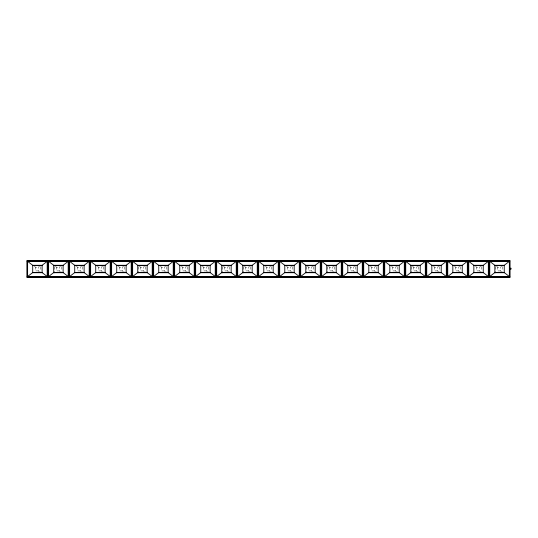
<?xml version="1.0" encoding="UTF-8"?>
<svg xmlns="http://www.w3.org/2000/svg" width="538" height="538" viewBox="0 0 538 538"><rect width="100%" height="100%" fill="white"/><g stroke="black" fill="none" stroke-linecap="round" stroke-linejoin="round"><path stroke-width="0.4" stroke-dasharray="2.69 2.02" d="M39.873 272.544L38.507 270.923L38.507 267.218L39.415 266.128M60.875 272.544L59.516 270.923L59.516 267.218L60.424 266.128M81.884 272.544L80.518 270.923L80.518 267.218L81.433 266.128M102.892 272.544L101.527 270.923L101.527 267.218L102.435 266.128M123.895 272.544L122.536 270.923L122.536 267.218L123.444 266.128M144.904 272.544L143.538 270.923L143.538 267.218L144.453 266.128M165.912 272.544L164.547 270.923L164.547 267.218L165.455 266.128M186.915 272.544L185.556 270.923L185.556 267.218L186.464 266.128M207.924 272.544L206.558 270.923L206.558 267.218L207.466 266.128M228.932 272.544L227.567 270.923L227.567 267.218L228.475 266.128M249.935 272.544L248.576 270.923L248.576 267.218L249.484 266.128M270.944 272.544L269.578 270.923L269.578 267.218L270.486 266.128M291.952 272.544L290.587 270.923L290.587 267.218L291.495 266.128M312.955 272.544L311.596 270.923L311.596 267.218L312.504 266.128M333.964 272.544L332.598 270.923L332.598 267.218L333.506 266.128M354.966 272.544L353.607 270.923L353.607 267.218L354.515 266.128M375.975 272.544L374.616 270.923L374.616 267.218L375.524 266.128M396.983 272.544L395.618 270.923L395.618 267.218L396.526 266.128M417.986 272.544L416.627 270.923L416.627 267.218L417.535 266.128M438.995 272.544L437.629 270.923L437.629 267.218L438.544 266.128M460.003 272.544L458.638 270.923L458.638 267.218L459.546 266.128M481.006 272.544L479.647 270.923L479.647 267.218L480.555 266.128M502.015 272.544L500.649 270.923L500.649 267.218L501.557 266.128M34.499 266.128L35.407 267.218L38.507 267.218M55.501 266.128L56.416 267.218L59.516 267.218M76.51 266.128L77.418 267.218L80.518 267.218M97.519 266.128L98.427 267.218L101.527 267.218M118.521 266.128L119.429 267.218L122.536 267.218M139.53 266.128L140.438 267.218L143.538 267.218M160.539 266.128L161.447 267.218L164.547 267.218M181.541 266.128L182.449 267.218L185.556 267.218M202.55 266.128L203.458 267.218L206.558 267.218M223.559 266.128L224.467 267.218L227.567 267.218M244.561 266.128L245.469 267.218L248.576 267.218M265.57 266.128L266.478 267.218L269.578 267.218M286.579 266.128L287.487 267.218L290.587 267.218M307.581 266.128L308.489 267.218L311.596 267.218M328.59 266.128L329.498 267.218L332.598 267.218M349.592 266.128L350.507 267.218L353.607 267.218M370.601 266.128L371.509 267.218L374.616 267.218M391.61 266.128L392.518 267.218L395.618 267.218M412.612 266.128L413.527 267.218L416.627 267.218M433.621 266.128L434.529 267.218L437.629 267.218M454.63 266.128L455.538 267.218L458.638 267.218M475.632 266.128L476.54 267.218L479.647 267.218M496.641 266.128L497.549 267.218L500.649 267.218M38.507 270.923L35.407 270.923L35.407 267.218M59.516 270.923L56.416 270.923L56.416 267.218M80.518 270.923L77.418 270.923L77.418 267.218M101.527 270.923L98.427 270.923L98.427 267.218M122.536 270.923L119.429 270.923L119.429 267.218M143.538 270.923L140.438 270.923L140.438 267.218M164.547 270.923L161.447 270.923L161.447 267.218M185.556 270.923L182.449 270.923L182.449 267.218M206.558 270.923L203.458 270.923L203.458 267.218M227.567 270.923L224.467 270.923L224.467 267.218M248.576 270.923L245.469 270.923L245.469 267.218M269.578 270.923L266.478 270.923L266.478 267.218M290.587 270.923L287.487 270.923L287.487 267.218M311.596 270.923L308.489 270.923L308.489 267.218M332.598 270.923L329.498 270.923L329.498 267.218M353.607 270.923L350.507 270.923L350.507 267.218M374.616 270.923L371.509 270.923L371.509 267.218M395.618 270.923L392.518 270.923L392.518 267.218M416.627 270.923L413.527 270.923L413.527 267.218M437.629 270.923L434.529 270.923L434.529 267.218M458.638 270.923L455.538 270.923L455.538 267.218M479.647 270.923L476.54 270.923L476.54 267.218M500.649 270.923L497.549 270.923L497.549 267.218M502.472 266.599L502.472 271.482M495.733 266.599L495.733 273.089M481.463 266.599L481.463 271.482M460.454 266.599L460.454 271.482M439.452 266.599L439.452 271.482M418.443 266.599L418.443 271.482M411.704 266.599L411.704 273.089M397.434 266.599L397.434 271.482M376.432 266.599L376.432 271.482M355.423 266.599L355.423 271.482M334.414 266.599L334.414 271.482M327.682 266.599L327.682 273.089M313.412 266.599L313.412 271.482M306.673 266.599L306.673 273.089M292.403 266.599L292.403 271.482M271.394 266.599L271.394 271.482M250.392 266.599L250.392 271.482M243.653 266.599L243.653 273.089M229.383 266.599L229.383 271.482M222.651 266.599L222.651 273.089M208.381 266.599L208.381 271.482M187.372 266.599L187.372 271.482M166.363 266.599L166.363 271.482M145.361 266.599L145.361 271.482M138.622 266.599L138.622 273.089M124.352 266.599L124.352 271.482M103.343 266.599L103.343 271.482M82.341 266.599L82.341 271.482M61.332 266.599L61.332 271.482M54.594 266.599L54.594 273.089M40.323 266.599L40.323 271.482"/><path stroke-width="0.81" d="M27.613 261.354L32.704 265.301L42.099 265.301L47.196 261.354L47.196 276.512L27.613 276.512L27.613 261.354L47.196 261.354M48.615 261.354L53.713 265.301L63.107 265.301L68.198 261.354L68.198 276.512L48.615 276.512L48.615 261.354L68.198 261.354M69.624 261.354L74.721 265.301L84.116 265.301L89.207 261.354L89.207 276.512L69.624 276.512L69.624 261.354L89.207 261.354M90.633 261.354L95.724 265.301L105.118 265.301L110.216 261.354L110.216 276.512L90.633 276.512L90.633 261.354L110.216 261.354M111.635 261.354L116.733 265.301L126.127 265.301L131.218 261.354L131.218 276.512L111.635 276.512L111.635 261.354L131.218 261.354M132.644 261.354L137.741 265.301L147.136 265.301L152.227 261.354L152.227 276.512L132.644 276.512L132.644 261.354L152.227 261.354M153.653 261.354L158.744 265.301L168.138 265.301L173.236 261.354L173.236 276.512L153.653 276.512L153.653 261.354L173.236 261.354M174.655 261.354L179.753 265.301L189.147 265.301L194.238 261.354L194.238 276.512L174.655 276.512L174.655 261.354L194.238 261.354M195.664 261.354L200.761 265.301L210.15 265.301L215.247 261.354L215.247 276.512L195.664 276.512L195.664 261.354L215.247 261.354M216.673 261.354L221.764 265.301L231.158 265.301L236.256 261.354L236.256 276.512L216.673 276.512L216.673 261.354L236.256 261.354M237.675 261.354L242.773 265.301L252.167 265.301L257.258 261.354L257.258 276.512L237.675 276.512L237.675 261.354L257.258 261.354M258.684 261.354L263.775 265.301L273.169 265.301L278.267 261.354L278.267 276.512L258.684 276.512L258.684 261.354L278.267 261.354M279.693 261.354L284.784 265.301L294.178 265.301L299.276 261.354L299.276 276.512L279.693 276.512L279.693 261.354L299.276 261.354M300.695 261.354L305.792 265.301L315.187 265.301L320.278 261.354L320.278 276.512L300.695 276.512L300.695 261.354L320.278 261.354M321.704 261.354L326.795 265.301L336.189 265.301L341.287 261.354L341.287 276.512L321.704 276.512L321.704 261.354L341.287 261.354M342.713 261.354L347.804 265.301L357.198 265.301L362.289 261.354L362.289 276.512L342.713 276.512L342.713 261.354L362.289 261.354M363.715 261.354L368.812 265.301L378.207 265.301L383.298 261.354L383.298 276.512L363.715 276.512L363.715 261.354L383.298 261.354M384.724 261.354L389.815 265.301L399.209 265.301L404.307 261.354L404.307 276.512L384.724 276.512L384.724 261.354L404.307 261.354M405.726 261.354L410.824 265.301L420.218 265.301L425.309 261.354L425.309 276.512L405.726 276.512L405.726 261.354L425.309 261.354M426.735 261.354L431.832 265.301L441.227 265.301L446.318 261.354L446.318 276.512L426.735 276.512L426.735 261.354L446.318 261.354M447.744 261.354L452.835 265.301L462.229 265.301L467.327 261.354L467.327 276.512L447.744 276.512L447.744 261.354L467.327 261.354M468.746 261.354L473.844 265.301L483.238 265.301L488.329 261.354L488.329 276.512L468.746 276.512L468.746 261.354L488.329 261.354M489.755 261.354L494.852 265.301L504.24 265.301L509.338 261.354L509.338 276.512L489.755 276.512L489.755 261.354L509.338 261.354M27.613 276.512L32.704 272.578L42.099 272.578L47.196 276.512M48.615 276.512L53.713 272.578L63.107 272.578L68.198 276.512M69.624 276.512L74.721 272.578L84.116 272.578L89.207 276.512M90.633 276.512L95.724 272.578L105.118 272.578L110.216 276.512M111.635 276.512L116.733 272.578L126.127 272.578L131.218 276.512M132.644 276.512L137.741 272.578L147.136 272.578L152.227 276.512M153.653 276.512L158.744 272.578L168.138 272.578L173.236 276.512M174.655 276.512L179.753 272.578L189.147 272.578L194.238 276.512M195.664 276.512L200.761 272.578L210.15 272.578L215.247 276.512M216.673 276.512L221.764 272.578L231.158 272.578L236.256 276.512M237.675 276.512L242.773 272.578L252.167 272.578L257.258 276.512M258.684 276.512L263.775 272.578L273.169 272.578L278.267 276.512M279.693 276.512L284.784 272.578L294.178 272.578L299.276 276.512M300.695 276.512L305.792 272.578L315.187 272.578L320.278 276.512M321.704 276.512L326.795 272.578L336.189 272.578L341.287 276.512M342.713 276.512L347.804 272.578L357.198 272.578L362.289 276.512M363.715 276.512L368.812 272.578L378.207 272.578L383.298 276.512M384.724 276.512L389.815 272.578L399.209 272.578L404.307 276.512M405.726 276.512L410.824 272.578L420.218 272.578L425.309 276.512M426.735 276.512L431.832 272.578L441.227 272.578L446.318 276.512M447.744 276.512L452.835 272.578L462.229 272.578L467.327 276.512M468.746 276.512L473.844 272.578L483.238 272.578L488.329 276.512M489.755 276.512L494.852 272.578L504.24 272.578L509.338 276.512M510.051 260.802L26.9 260.802L26.9 277.198L510.051 277.198L510.051 260.937L26.9 260.937M32.704 265.429L42.099 265.429M53.713 265.429L63.107 265.429M74.721 265.429L84.116 265.429M95.724 265.429L105.118 265.429M116.733 265.429L126.127 265.429M137.741 265.429L147.136 265.429M158.744 265.429L168.138 265.429M179.753 265.429L189.147 265.429M200.761 265.429L210.15 265.429M221.764 265.429L231.158 265.429M242.773 265.429L252.167 265.429M263.775 265.429L273.169 265.429M284.784 265.429L294.178 265.429M305.792 265.429L315.187 265.429M326.795 265.429L336.189 265.429M347.804 265.429L357.198 265.429M368.812 265.429L378.207 265.429M389.815 265.429L399.209 265.429M410.824 265.429L420.218 265.429M431.832 265.429L441.227 265.429M452.835 265.429L462.229 265.429M473.844 265.429L483.238 265.429M494.852 265.429L504.24 265.429M510.051 268.254L511.1 268.254L511.1 269.067L510.051 269.067M26.9 277.063L510.051 277.063M504.24 265.301L504.24 272.699L494.852 272.699L494.852 265.301M489.042 260.802L489.042 277.198M483.238 265.301L483.238 272.699L473.844 272.699L473.844 265.301M468.04 260.802L468.04 277.198M462.229 265.301L462.229 272.699L452.835 272.699L452.835 265.301M447.031 260.802L447.031 277.198M441.227 265.301L441.227 272.699L431.832 272.699L431.832 265.301M426.022 260.802L426.022 277.198M420.218 265.301L420.218 272.699L410.824 272.699L410.824 265.301M405.02 260.802L405.02 277.198M399.209 265.301L399.209 272.699L389.815 272.699L389.815 265.301M384.011 260.802L384.011 277.198M378.207 265.301L378.207 272.699L368.812 272.699L368.812 265.301M363.002 260.802L363.002 277.198M357.198 265.301L357.198 272.699L347.804 272.699L347.804 265.301M342 260.802L342 277.198M336.189 265.301L336.189 272.699L326.795 272.699L326.795 265.301M320.991 260.802L320.991 277.198M315.187 265.301L315.187 272.699L305.792 272.699L305.792 265.301M299.982 260.802L299.982 277.198M294.178 265.301L294.178 272.699L284.784 272.699L284.784 265.301M278.98 260.802L278.98 277.198M273.169 265.301L273.169 272.699L263.775 272.699L263.775 265.301M257.971 260.802L257.971 277.198M252.167 265.301L252.167 272.699L242.773 272.699L242.773 265.301M236.962 260.802L236.962 277.198M231.158 265.301L231.158 272.699L221.764 272.699L221.764 265.301M215.96 260.802L215.96 277.198M210.15 265.301L210.15 272.699L200.761 272.699L200.761 265.301M194.951 260.802L194.951 277.198M189.147 265.301L189.147 272.699L179.753 272.699L179.753 265.301M173.949 260.802L173.949 277.198M168.138 265.301L168.138 272.699L158.744 272.699L158.744 265.301M152.94 260.802L152.94 277.198M147.136 265.301L147.136 272.699L137.741 272.699L137.741 265.301M131.931 260.802L131.931 277.198M126.127 265.301L126.127 272.699L116.733 272.699L116.733 265.301M110.929 260.802L110.929 277.198M105.118 265.301L105.118 272.699L95.724 272.699L95.724 265.301M89.92 260.802L89.92 277.198M84.116 265.301L84.116 272.699L74.721 272.699L74.721 265.301M68.911 260.802L68.911 277.198M63.107 265.301L63.107 272.699L53.713 272.699L53.713 265.301M47.909 260.802L47.909 277.198M42.099 265.301L42.099 272.699L32.704 272.699L32.704 265.301"/></g></svg>
